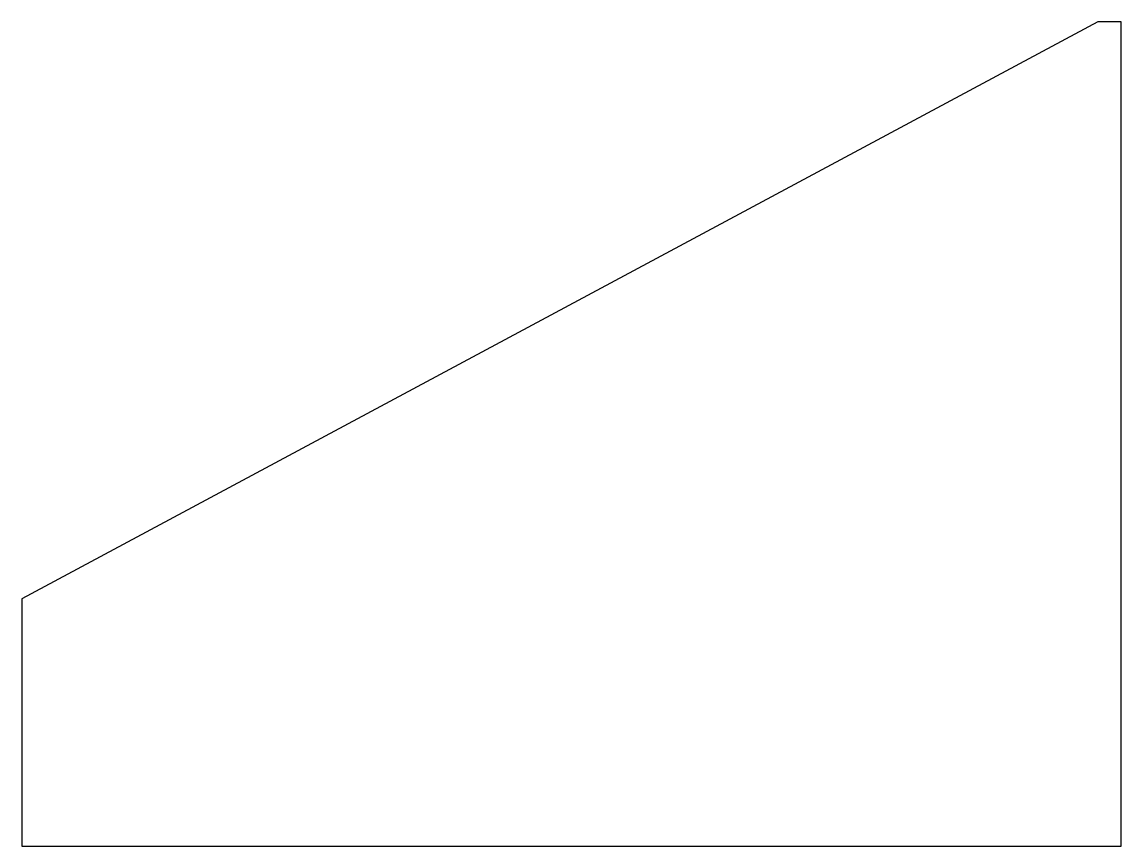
# Model space of a CAD drawing. Header units: millimetres. Extents: x 0 to 600, y 0 to 450.
import ezdxf

# ---------------------------------------------------------------- set-up
doc = ezdxf.new("R2010")
doc.units = ezdxf.units.MM

msp = doc.modelspace()

# ---------------------------------------------------------------- linework, layer by layer
for p, q in [((587.3, 450), (0, 135)), ((600, 450), (587.3, 450)), ((600, 0), (600, 450)), ((0, 135), (0, 0)), ((0, 0), (600, 0))]:
    msp.add_line(p, q)

doc.saveas('drawing.dxf')
